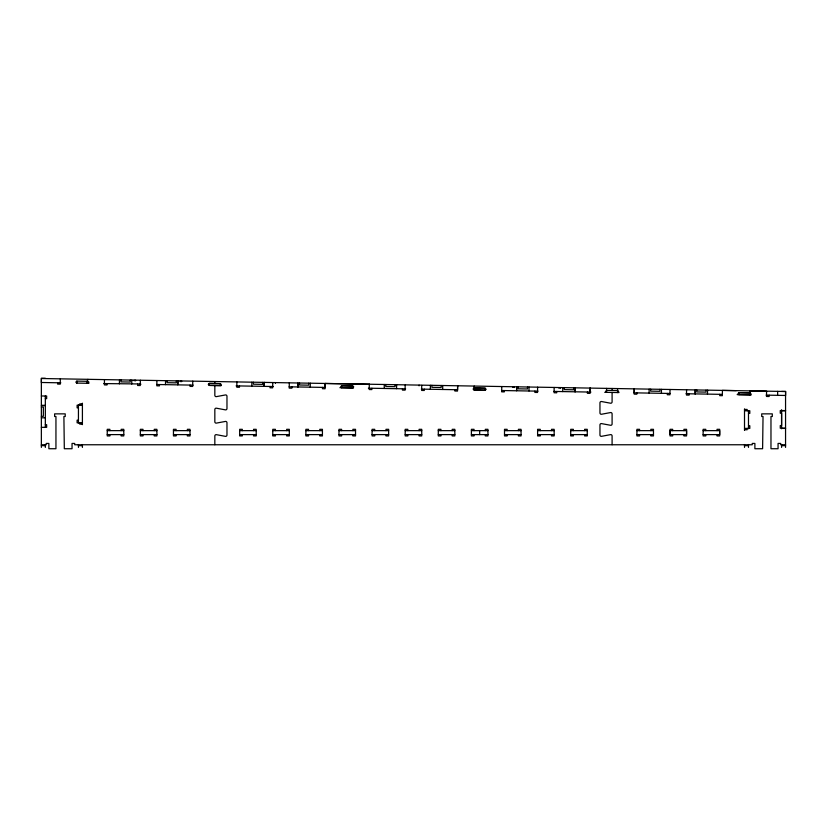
<?xml version="1.0" encoding="UTF-8"?>
<svg xmlns="http://www.w3.org/2000/svg" width="827" height="827" viewBox="0 0 827 827"><rect width="100%" height="100%" fill="white"/><g stroke="black" fill="none" stroke-linecap="round" stroke-linejoin="round"><path stroke-width="1.24" d="M214.834 383.521L214.834 381.536M57.632 382.767L57.611 384.09L60.257 384.142L60.33 378.838M87.91 379.324C84.633 386.292 91.239 382.56 87.9 381.309L76.849 381.113L76.828 383.108M104.46 379.614L104.388 384.906L107.034 384.958L107.055 383.635M119.408 383.842L119.481 379.872M120.99 379.903L120.949 381.888L130.221 382.053L130.252 380.058M131.751 384.059L131.772 380.089M134.212 380.875L134.232 380.131M135.535 380.896L135.556 380.151M137.633 384.162L137.613 385.485L140.259 385.537L140.352 380.234M156.903 380.523L156.81 385.827L159.456 385.868L159.477 384.545M165.452 384.648L165.576 380.678M167.085 380.709L167.054 382.694L176.316 382.849L176.358 380.865M177.867 380.896L177.795 384.865L177.919 380.896M180.317 381.681L180.327 380.937M181.64 381.702L181.651 380.958M190.045 385.082L190.024 386.405L192.67 386.447L192.753 381.154M220.375 385.599L221.295 384.627L220.406 383.625L209.19 383.428L209.231 385.413L220.282 385.609L220.292 383.625L209.262 383.428L208.28 384.317L209.159 385.413L221.254 385.62M236.884 381.919L236.811 387.222L239.458 387.263L239.479 385.94M251.77 386.157L251.894 382.188M253.403 382.208L253.372 384.193L262.645 384.359L262.676 382.374M264.185 382.405L264.113 386.374L264.237 382.405M270.057 386.478L270.026 387.801L272.672 387.842L272.765 382.55M275.401 383.346L275.422 382.601M289.316 382.839L289.223 388.132L291.879 388.183L291.9 386.86M297.865 386.964L297.937 382.994L297.927 386.964M299.508 383.015L299.467 385L308.74 385.165L308.771 383.18M310.218 387.181L310.342 383.201M322.468 387.387L322.447 388.711L325.094 388.762L325.187 383.47L369.318 384.214M325.094 387.439L325.166 383.47M341.644 387.729L341.685 385.744L352.736 385.93L353.708 386.85L352.788 387.915L341.582 387.718L340.693 386.633L341.613 385.744L352.715 385.93L352.684 387.915M369.297 384.235L369.224 389.538L371.871 389.579L371.902 388.256M384.245 388.473L384.255 384.493M385.827 384.524L385.795 386.509L395.058 386.674L395.089 384.689M396.536 388.68L396.66 384.71M402.47 388.783L402.449 390.106L405.096 390.158L405.178 385.113M419.072 385.847L419.093 385.103M424.313 389.166L424.292 390.489L421.646 390.447L421.729 385.403M430.34 389.269L430.412 385.299M431.921 385.33L431.89 387.315L441.153 387.481L441.194 385.485M442.693 389.486L442.703 385.516M454.891 389.703L454.871 391.026L457.517 391.068L457.6 385.775M457.651 385.775L457.579 389.744L421.336 389.114M474.191 386.064L474.129 390.034L485.17 390.23L486.121 389.341L485.242 388.245L474.026 388.059L473.106 389.031L473.995 390.034L485.211 390.23L485.201 388.245L474.119 388.049M479.639 390.137L479.691 388.152M501.793 386.55L501.648 391.843L504.294 391.895L504.315 390.561M512.936 387.491L512.947 386.747M514.26 387.512L514.27 386.767M516.679 386.809L516.606 390.778L516.73 386.809M518.24 386.84L518.209 388.824L527.481 388.979L527.512 386.995M529.011 390.995L529.022 387.026M534.893 391.099L534.873 392.422L537.519 392.474L537.602 387.17M554.152 387.46L554.069 392.753L556.716 392.804L556.736 391.481M559.031 388.287L559.042 387.543M560.355 388.318L560.375 387.574M562.701 391.584L562.836 387.615M564.345 387.636L564.303 389.62L573.576 389.786L573.607 387.801M575.054 391.802L575.127 387.832L575.106 391.802M587.449 392.019L587.418 393.342L590.064 393.383L590.158 388.09M589.93 392.06L590.002 388.09M606.646 392.349L606.553 388.38M617.521 392.536L617.583 388.566M634.071 392.825L634.133 388.855M634.299 388.855L634.206 394.159L636.852 394.2L636.873 392.877M649.081 393.094L649.154 389.124M650.663 389.145L650.632 391.13L659.894 391.295L659.936 389.31M661.424 393.311L661.445 389.331M667.306 393.414L667.286 394.737L669.932 394.779L670.025 389.486M686.575 389.775L686.482 395.068L689.129 395.12L689.16 393.786M695.125 393.9L695.197 389.92L695.176 393.9M696.758 389.951L696.727 391.936L706 392.101L706.031 390.117M707.467 394.107L707.592 390.137M719.728 394.324L719.707 395.647L722.353 395.688L722.426 390.396L736.237 390.633M738.924 394.665L738.935 392.67L750.172 392.887L750.968 393.869L750.141 394.841L738.924 394.665L737.953 393.745L738.873 392.68L749.975 392.866M750.048 394.851L750.006 390.882L766.577 391.171L766.484 396.464L769.141 396.515L769.162 395.192M777.638 395.337L777.659 391.367M103.726 383.573L140.29 383.966M606.677 390.365L605.674 391.254L606.46 392.329M76.859 381.113L75.846 382.095L76.642 383.087L88.84 383.315M617.676 392.546L618.679 391.657L617.8 390.561L606.522 390.365M45.34 378.27L41.36 378.27L41.36 447.407M781.587 391.44L785.557 391.44L785.557 447.407M41.36 395.988L46.663 395.999L46.663 398.645L45.34 398.645M82.411 403.855L79.764 403.855L79.764 405.178M82.411 405.178L77.118 405.178L77.118 407.825L78.441 407.825M41.36 407.029L43.345 407.029L43.345 416.301L41.36 416.301M744.507 409.437L747.163 409.437L747.163 410.761M785.557 410.564L780.264 410.564L780.264 413.211L781.587 413.211L781.587 425.564L780.264 425.564L780.264 428.221L785.557 428.221M744.507 410.761L749.81 410.761L749.81 413.407L748.487 413.407M781.587 410.75L785.557 410.75M41.36 417.811L45.34 417.811M78.441 420.188L77.118 420.188L77.118 422.835L82.411 422.835M82.411 424.158L79.764 424.158L79.764 422.835M45.34 424.696L46.663 424.696L46.663 427.342L41.36 427.332M748.487 425.771L749.81 425.771L749.81 428.417L744.507 428.417M781.587 428.407L785.557 428.407M744.507 429.74L747.163 429.74L747.163 428.417M107.241 430.64L123.792 430.64M140.342 430.64L156.903 430.64M173.453 430.64L190.003 430.64M239.665 430.64L256.215 430.64M272.765 430.64L289.316 430.64M305.876 430.64L322.427 430.64M338.977 430.64L355.527 430.64M372.078 430.64L388.638 430.64M405.189 430.64L421.739 430.64M438.289 430.64L454.84 430.64M471.4 430.64L487.951 430.64M504.501 430.64L521.051 430.64M537.602 430.64L554.162 430.64M570.713 430.64L587.263 430.64M636.924 430.64L653.475 430.64M703.126 430.64L719.686 430.64L719.686 434.609L703.126 434.609M107.241 434.609L123.792 434.609M140.342 434.609L156.903 434.609M173.453 434.609L190.003 434.609M239.665 434.609L256.215 434.609M272.765 434.609L289.316 434.609M305.876 434.609L322.427 434.609M338.977 434.609L355.527 434.609M372.078 434.609L388.638 434.609M405.189 434.609L421.739 434.609M438.289 434.609L454.84 434.609M471.4 434.609L487.951 434.609M504.501 434.609L521.051 434.609M537.602 434.609L554.162 434.609M570.713 434.609L587.263 434.609M636.924 434.609L653.475 434.609M41.36 444.761L46.219 444.761L46.219 443.437L48.865 443.437L48.865 448.73L55.947 448.73L55.947 416.508L54.623 416.508L54.623 413.862L65.219 413.862L65.219 416.508L63.896 416.508L64.32 448.73L72.042 448.73L72.042 443.437L74.688 443.437L74.688 444.761L752.239 444.761L752.239 443.437L754.886 443.437L754.886 448.73L762.608 448.73L763.032 416.508L761.708 416.508L761.708 413.862L772.304 413.862L772.304 416.508L770.971 416.508L770.971 448.73L778.062 448.73L778.062 443.437L780.709 443.437L780.709 444.761L785.557 444.761M41.36 445.65L45.34 445.65M78.441 445.65L82.411 445.65M744.507 445.65L748.487 445.65M781.587 445.65L785.557 445.65M156.83 384.503L193.177 385.134M60.836 382.829L41.35 382.487L41.422 378.508L785.65 391.502L785.578 395.471L766.153 395.13M140.28 384.214L140.941 384.224M236.108 385.878L273.365 386.529M289.088 386.809L325.425 387.439M339.887 387.698L353.511 387.935M368.397 388.194L405.612 388.845M501.72 390.52L538.036 391.15M553.759 391.429L590.923 392.081M604.723 392.318L619.009 392.567M633.906 392.825L670.283 393.466M686.007 393.735L722.353 394.376M737.136 394.624L751.257 394.872M781.587 409.758L781.587 428.737M781.587 444.523L781.587 447.407M748.487 410.595L748.487 428.748M748.487 444.502L748.487 447.407M744.507 408.941L744.507 430.402M744.507 444.502L744.507 447.407M717.03 430.64L717.03 429.316L719.686 429.316L719.686 435.932L717.03 435.932L717.03 434.609M705.782 430.64L705.782 429.316L703.126 429.316L703.126 435.932L705.782 435.932L705.782 434.609M683.929 430.64L683.929 429.316L686.575 429.316L686.575 435.932L683.929 435.932L683.929 434.609M672.671 430.64L672.671 429.316L670.025 429.316L670.025 435.932L672.671 435.932L672.671 434.609M650.828 430.64L650.828 429.316L653.475 429.316L653.475 435.932L650.828 435.932L650.828 434.609M639.571 430.64L639.571 429.316L636.924 429.316L636.924 435.932L639.571 435.932L639.571 434.609M612.094 388.473L612.094 390.458M612.094 392.443L612.094 401.912A1.323 1.323 0 0 1 610.553 403.214L601.498 401.529A1.323 1.323 0 0 0 599.957 402.832L599.957 412.952A1.323 1.323 0 0 0 601.498 414.255L610.553 412.559A1.323 1.323 0 0 1 612.094 413.862L612.094 423.982A1.323 1.323 0 0 1 610.553 425.285L601.498 423.6A1.323 1.323 0 0 0 599.957 424.902L599.957 435.012A1.323 1.323 0 0 0 601.498 436.325L610.553 434.63A1.323 1.323 0 0 1 612.094 435.932L612.094 444.761M584.617 430.64L584.617 429.316L587.263 429.316L587.263 435.932L584.617 435.932L584.617 434.609M573.359 430.64L573.359 429.316L570.713 429.316L570.713 435.932L573.359 435.932L573.359 434.609M551.506 430.64L551.506 429.316L554.162 429.316L554.162 435.932L551.506 435.932L551.506 434.609M540.258 430.64L540.258 429.316L537.602 429.316L537.602 435.932L540.258 435.932L540.258 434.609M518.405 430.64L518.405 429.316L521.051 429.316L521.051 435.932L518.405 435.932L518.405 434.609M507.147 430.64L507.147 429.316L504.501 429.316L504.501 435.932L507.147 435.932L507.147 434.609M485.304 430.64L485.304 429.316L487.951 429.316L487.951 435.932L485.304 435.932L485.304 434.609M479.67 430.64L479.67 434.609M474.047 430.64L474.047 429.316L471.4 429.316L471.4 435.932L474.047 435.932L474.047 434.609M452.193 430.64L452.193 429.316L454.84 429.316L454.84 435.932L452.193 435.932L452.193 434.609M440.936 430.64L440.936 429.316L438.289 429.316L438.289 435.932L440.936 435.932L440.936 434.609M419.093 430.64L419.093 429.316L421.739 429.316L421.739 435.932L419.093 435.932L419.093 434.609M407.835 430.64L407.835 429.316L405.189 429.316L405.189 435.932L407.835 435.932L407.835 434.609M385.982 430.64L385.982 429.316L388.638 429.316L388.638 435.932L385.982 435.932L385.982 434.609M374.734 430.64L374.734 429.316L372.078 429.316L372.078 435.932L374.734 435.932L374.734 434.609M352.881 430.64L352.881 429.316L355.527 429.316L355.527 435.932L352.881 435.932L352.881 434.609M341.623 430.64L341.623 429.316L338.977 429.316L338.977 435.932L341.623 435.932L341.623 434.609M319.78 430.64L319.78 429.316L322.427 429.316L322.427 435.932L319.78 435.932L319.78 434.609M308.523 430.64L308.523 429.316L305.876 429.316L305.876 435.932L308.523 435.932L308.523 434.609M286.669 430.64L286.669 429.316L289.316 429.316L289.316 435.932L286.669 435.932L286.669 434.609M275.412 430.64L275.412 429.316L272.765 429.316L272.765 435.932L275.412 435.932L275.412 434.609M253.569 430.64L253.569 429.316L256.215 429.316L256.215 435.932L253.569 435.932L253.569 434.609M242.311 430.64L242.311 429.316L239.665 429.316L239.665 435.932L242.311 435.932L242.311 434.609M214.834 385.516L214.834 395.327A1.323 1.323 0 0 0 216.374 396.629L225.43 394.944A1.323 1.323 0 0 1 226.97 396.247L226.97 408.569A1.323 1.323 0 0 1 225.43 409.872L216.374 408.187A1.323 1.323 0 0 0 214.834 409.489L214.834 421.811A1.323 1.323 0 0 0 216.374 423.114L225.43 421.429A1.323 1.323 0 0 1 226.97 422.731L226.97 435.054A1.323 1.323 0 0 1 225.43 436.356L216.374 434.661A1.323 1.323 0 0 0 214.834 435.974L214.834 444.761M187.357 430.64L187.357 429.316L190.003 429.316L190.003 435.932L187.357 435.932L187.357 434.609M176.099 430.64L176.099 429.316L173.453 429.316L173.453 435.932L176.099 435.932L176.099 434.609M154.246 430.64L154.246 429.316L156.903 429.316L156.903 435.932L154.246 435.932L154.246 434.609M142.999 430.64L142.999 429.316L140.342 429.316L140.342 435.932L142.999 435.932L142.999 434.609M121.145 430.64L121.145 429.316L123.792 429.316L123.792 435.932L121.145 435.932L121.145 434.609M109.888 430.64L109.888 429.316L107.241 429.316L107.241 435.932L109.888 435.932L109.888 434.609M82.411 403.194L82.411 424.654M82.411 444.512L82.411 447.407M78.441 404.848L78.441 423M78.441 444.512L78.441 447.407M45.34 395.988L45.34 427.332M45.34 444.523L45.34 447.407M670.025 430.64L670.025 434.609L686.575 434.609L686.575 430.64L670.025 430.64M45.34 405.457L41.36 405.457L45.34 405.519"/></g></svg>
